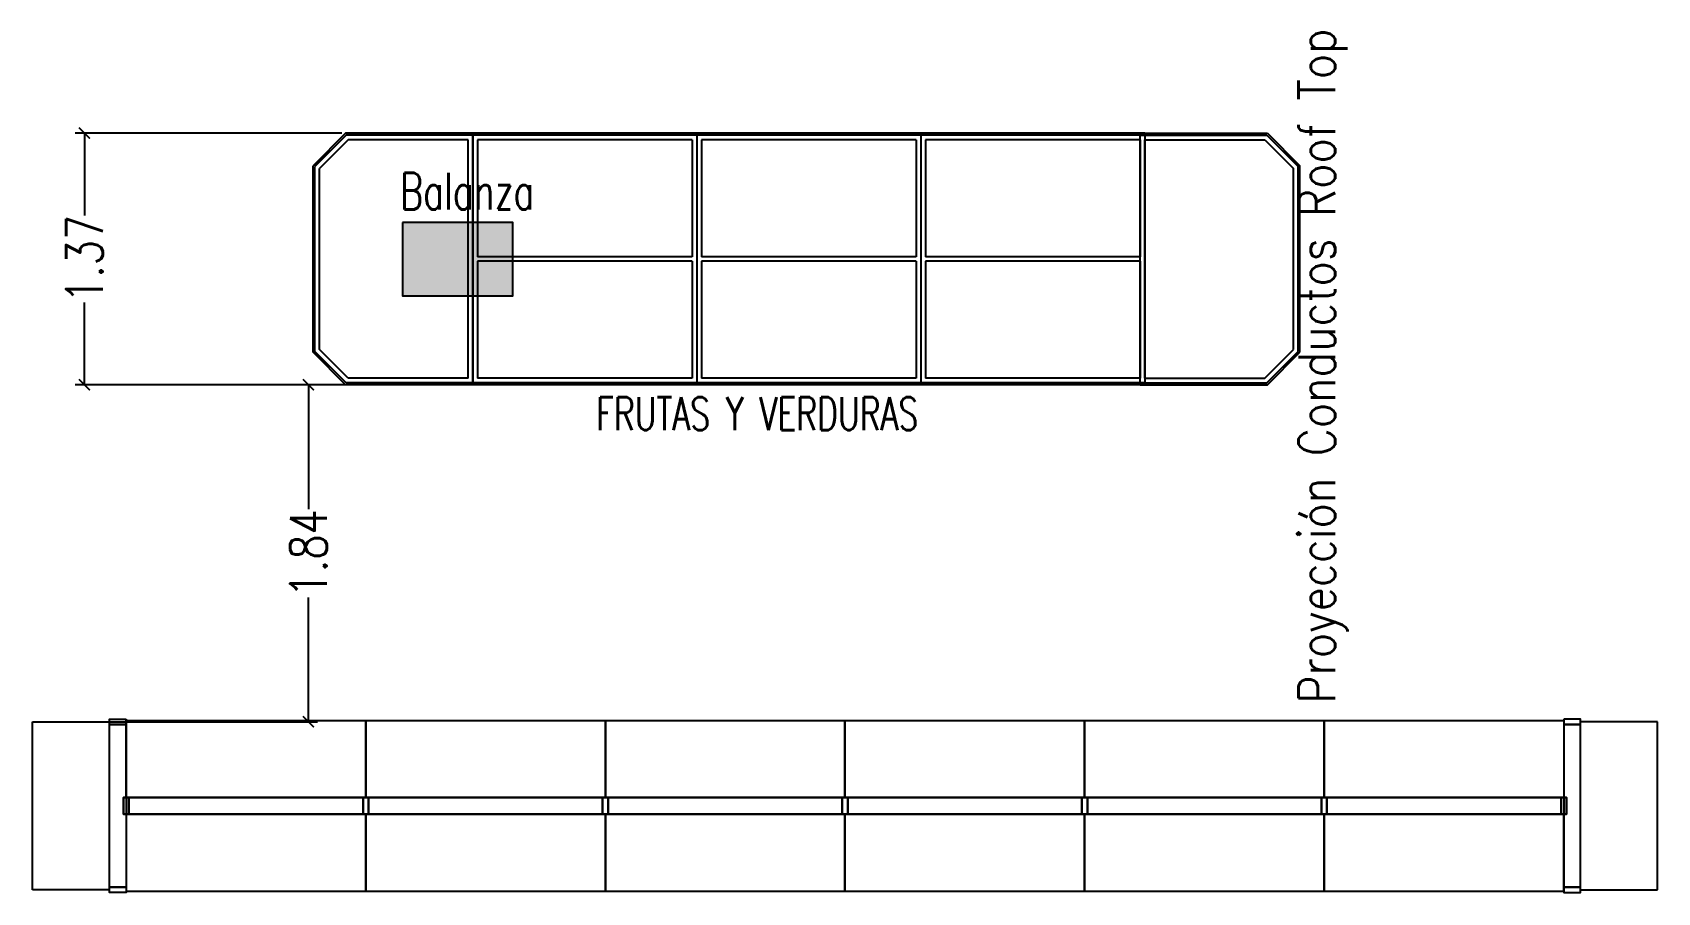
# Model space of a CAD drawing. Header units: millimetres. Extents: x -129 to 3172, y -143 to 919.
# Drawn here: x -29.53 to -20.68, y 21.5 to 26.19 of the extents above; entities that cross this region are included whole.
import ezdxf

# ---------------------------------------------------------------- set-up
doc = ezdxf.new("R2010")
doc.units = ezdxf.units.MM
doc.header["$LTSCALE"] = 0.1
for name, color, linetype in [('E-EXHIBIDORAS', 8, 'Continuous'), ('E-GONDOLAS', 8, 'Continuous'), ('E-TXT', 7, 'Continuous'), ('zA-COTAS', 1, 'Continuous')]:
    doc.layers.add(name, color=color, linetype=linetype)
doc.styles.add('ROMANS', font='ROMANS.SHX', dxfattribs={"width": 0.8, "height": 0.2})
doc.styles.get("Standard").update_dxf_attribs({"font": 'arial.ttf'})
doc.styles.add('VAUX', font='romans.shx', dxfattribs={"width": 0.85})
doc.dimstyles.new('MIG-LATERAL-CHICO', dxfattribs={"dimtxt": 0.12, "dimasz": 0.06, "dimexe": 0.05, "dimexo": 0.02, "dimgap": 0.005, "dimtad": 0, "dimrnd": 0.005, "dimzin": 0, "dimdsep": 46, "dimtxsty": 'ROMANS', "dimblk1": 'ARCHTICK', "dimblk2": 'ARCHTICK', "dimsah": 1, "dimcen": 2.5, "dimclrd": 1, "dimclre": 8, "dimclrt": 3, "dimadec": 0, "dimazin": 0, "dimtfac": 1, "dimtmove": 0, "dimatfit": 3, "dimldrblk": 'ARCHTICK', "dimfxl": 1, "dimtolj": 1, "dimtzin": 0, "dimarcsym": 0})

# ---------------------------------------------------------------- blocks, each defined once
blk = doc.blocks.new('central')
for p, q in [((-337.3155, 118.7632), (-336.0955, 118.7632)), ((-337.3155, 118.7632), (-337.3155, 118.7532)), ((-337.3155, 118.7532), (-336.0955, 118.7532)), ((-337.3155, 118.7532), (-337.3155, 117.4032)), ((-337.2905, 118.7282), (-336.1205, 118.7282)), ((-337.2905, 118.7282), (-337.2905, 118.0907)), ((-336.1205, 118.7282), (-336.1205, 118.0907)), ((-336.0955, 118.7632), (-336.0955, 118.7532)), ((-336.0955, 118.7532), (-336.0955, 117.4032)), ((-337.2905, 118.0907), (-336.1205, 118.0907)), ((-337.2905, 118.0657), (-337.2905, 117.4282)), ((-337.2905, 118.0657), (-336.1205, 118.0657)), ((-336.1205, 118.0657), (-336.1205, 117.4282)), ((-337.3155, 117.4032), (-336.0955, 117.4032)), ((-337.3155, 117.4032), (-337.3155, 117.3932)), ((-337.3155, 117.3932), (-336.0955, 117.3932)), ((-337.2905, 117.4282), (-336.1205, 117.4282)), ((-336.0955, 117.4032), (-336.0955, 117.3932))]:
    blk.add_line(p, q)
blk = doc.blocks.new('Central 1.35x1.22')
at = {"layer": 'E-GONDOLAS', "rotation": 359.9999999947971}
blk.add_blockref('central', (337.2905, -118.0657), dxfattribs=at)
blk = doc.blocks.new('cabecera')
for p, q in [((-336.7482, 118.4741), (-336.0548, 118.4741)), ((-336.7482, 118.4741), (-336.7482, 118.4641)), ((-336.7482, 117.7141), (-336.7482, 118.4641)), ((-336.7482, 118.4641), (-336.0589, 118.4641)), ((-336.7232, 118.4391), (-336.0693, 118.4391)), ((-336.7232, 117.1391), (-336.7232, 118.4391)), ((-336.7232, 118.4391), (-336.0693, 118.4391)), ((-336.0693, 118.4391), (-335.9132, 118.283)), ((-336.0589, 118.4641), (-335.8882, 118.2934)), ((-336.0548, 118.4741), (-335.8782, 118.2975)), ((-335.9132, 117.2952), (-335.9132, 118.283)), ((-335.8882, 117.2848), (-335.8882, 118.2934)), ((-335.8782, 117.2807), (-335.8782, 118.2975)), ((-336.7482, 117.1141), (-336.7482, 117.7141)), ((-336.0693, 117.1391), (-335.9132, 117.2952)), ((-336.0589, 117.1141), (-335.8882, 117.2848)), ((-336.0548, 117.1041), (-335.8782, 117.2807)), ((-336.7482, 117.1141), (-336.0589, 117.1141)), ((-336.7482, 117.1141), (-336.7482, 117.1041)), ((-336.7482, 117.1041), (-336.1743, 117.1041)), ((-336.7482, 117.1041), (-336.0548, 117.1041)), ((-336.7232, 117.1391), (-336.0693, 117.1391)), ((-336.7232, 117.1391), (-336.0693, 117.1391))]:
    blk.add_line(p, q)
blk = doc.blocks.new('Cabecera 1.35x0.80')
at = {"layer": 'E-GONDOLAS'}
blk.add_blockref('cabecera', (336.7482, -117.1041), dxfattribs=at)
blk = doc.blocks.new('TRAMO CENTRAL')
at = {"layer": 'E-GONDOLAS'}
for points in [[(1353.7437, 558.952), (1355.0487, 558.952), (1355.0487, 559.372), (1353.7437, 559.372)], [(1353.7287, 558.862), (1353.7587, 558.862), (1353.7587, 558.952), (1353.7287, 558.952)], [(1353.7287, 558.952), (1353.7587, 558.952), (1353.7587, 558.862), (1353.7287, 558.862)], [(1353.7587, 558.862), (1355.0337, 558.862), (1355.0337, 558.952), (1353.7587, 558.952)], [(1353.7587, 558.952), (1355.0337, 558.952), (1355.0337, 558.862), (1353.7587, 558.862)], [(1355.0337, 558.862), (1355.0637, 558.862), (1355.0637, 558.952), (1355.0337, 558.952)], [(1355.0337, 558.952), (1355.0637, 558.952), (1355.0637, 558.862), (1355.0337, 558.862)], [(1353.7437, 558.862), (1355.0487, 558.862), (1355.0487, 558.442), (1353.7437, 558.442)]]:
    blk.add_lwpolyline(points, close=True, dxfattribs=at)
blk = doc.blocks.new('PUNTERA')
at = {"layer": 'E-GONDOLAS'}
for p, q in [((1350.083, 558.7302), (1349.168, 558.7302)), ((1349.168, 558.7302), (1349.168, 558.3102)), ((1350.083, 558.3102), (1350.083, 558.7302)), ((1350.068, 558.3102), (1349.183, 558.3102)), ((1349.183, 558.3102), (1349.183, 558.2202)), ((1350.068, 558.2202), (1350.068, 558.3102)), ((1349.183, 558.2202), (1350.068, 558.2202))]:
    blk.add_line(p, q, dxfattribs=at)
for points in [[(1349.153, 558.2202), (1349.183, 558.2202), (1349.183, 558.3102), (1349.153, 558.3102)], [(1350.068, 558.2202), (1350.098, 558.2202), (1350.098, 558.3102), (1350.068, 558.3102)]]:
    blk.add_lwpolyline(points, close=True, dxfattribs=at)
blk = doc.blocks.new('_ARCHTICK')
at = {"color": 0, "linetype": 'ByBlock', "const_width": 0.15}
blk.add_lwpolyline([(-0.5, -0.5), (0.5, 0.5)], dxfattribs=at)
blk = doc.blocks.new('*D355')
at = {"layer": 'Defpoints', "color": 0, "transparency": 16777216}
for p in [(-26.6064, 24.2687), (-29.5316, 22.4319), (-28.0289, 22.4319)]:
    blk.add_point(p, dxfattribs=at)
at = {"layer": 'zA-COTAS', "color": 8, "lineweight": -2, "transparency": 16777216}
for p, q in [((-26.6264, 24.2687), (-28.0789, 24.2687)), ((-29.5116, 22.4319), (-27.9789, 22.4319))]:
    blk.add_line(p, q, dxfattribs=at)
at = {"layer": 'zA-COTAS', "color": 1, "lineweight": -2, "transparency": 16777216}
for p, q in [((-28.0289, 24.2687), (-28.0289, 23.5915)), ((-28.0289, 22.4319), (-28.0289, 23.1091))]:
    blk.add_line(p, q, dxfattribs=at)
at = {"layer": 'zA-COTAS', "color": 1, "lineweight": -2, "transparency": 16777216, "xscale": 0.06, "yscale": 0.06, "zscale": 0.06}
for p, rotation in [((-28.0289, 24.2687), 90), ((-28.0289, 22.4319), 270)]:
    blk.add_blockref('_ARCHTICK', p, dxfattribs=dict(at, rotation=rotation))
at = {"layer": 'zA-COTAS', "color": 3, "transparency": 16777216, "insert": (-28.0289, 23.3503), "char_height": 0.2, "attachment_point": 5, "rotation": 90, "style": 'ROMANS'}
blk.add_mtext('\\A1;1.84', dxfattribs=at)
blk = doc.blocks.new('*D363')
at = {"layer": 'Defpoints', "color": 0, "transparency": 16777216}
for p in [(-27.8264, 25.6403), (-29.2489, 24.2695), (-27.8272, 24.2695)]:
    blk.add_point(p, dxfattribs=at)
at = {"layer": 'zA-COTAS', "color": 8, "lineweight": -2, "transparency": 16777216}
for p, q in [((-27.8464, 25.6403), (-29.2989, 25.6403)), ((-27.8472, 24.2695), (-29.2989, 24.2695))]:
    blk.add_line(p, q, dxfattribs=at)
at = {"layer": 'zA-COTAS', "color": 1, "lineweight": -2, "transparency": 16777216}
for p, q in [((-29.2489, 25.6403), (-29.2489, 25.1923)), ((-29.2489, 24.2695), (-29.2489, 24.7175))]:
    blk.add_line(p, q, dxfattribs=at)
at = {"layer": 'zA-COTAS', "color": 1, "lineweight": -2, "transparency": 16777216, "xscale": 0.06, "yscale": 0.06, "zscale": 0.06}
for p, rotation in [((-29.2489, 25.6403), 90), ((-29.2489, 24.2695), 270)]:
    blk.add_blockref('_ARCHTICK', p, dxfattribs=dict(at, rotation=rotation))
at = {"layer": 'zA-COTAS', "color": 3, "transparency": 16777216, "insert": (-29.2489, 24.9549), "char_height": 0.2, "attachment_point": 5, "rotation": 90, "style": 'ROMANS'}
blk.add_mtext('\\A1;1.37', dxfattribs=at)

msp = doc.modelspace()

# ---------------------------------------------------------------- linework, layer by layer
at = {"layer": 'E-EXHIBIDORAS'}
msp.add_lwpolyline([(-27.516, 25.1539), (-27.516, 24.7539), (-26.916, 24.7539), (-26.916, 25.1539)], close=True, dxfattribs=at)
msp.add_solid([(-26.916, 25.1539), (-27.516, 25.1539), (-26.916, 24.7539), (-27.516, 24.7539)], dxfattribs=at)

# ---------------------------------------------------------------- block references
at = {"layer": 'E-GONDOLAS', "xscale": -1}
for name, p in [('Cabecera 1.35x0.80', (-27.1338, 24.2695)), ('Central 1.35x1.22', (-25.9388, 24.942)), ('Central 1.35x1.22', (-24.7188, 24.942)), ('Central 1.35x1.22', (-23.4988, 24.942)), ('TRAMO CENTRAL', (1326.0271, -536.9326)), ('TRAMO CENTRAL', (1327.3321, -536.9326)), ('TRAMO CENTRAL', (1328.6371, -536.9326)), ('TRAMO CENTRAL', (1329.9421, -536.9326)), ('TRAMO CENTRAL', (1331.2471, -536.9326)), ('TRAMO CENTRAL', (1332.5521, -536.9326))]:
    msp.add_blockref(name, p, dxfattribs=at)
at = {"layer": 'E-GONDOLAS'}
msp.add_blockref('Cabecera 1.35x0.80', (-23.4988, 24.2695), dxfattribs=at)
at = {"layer": 'E-GONDOLAS', "xscale": -1, "rotation": 90}
msp.add_blockref('PUNTERA', (529.1986, 1371.5999), dxfattribs=at)
at = {"layer": 'E-GONDOLAS', "rotation": 270}
msp.add_blockref('PUNTERA', (-579.4118, 1371.5999), dxfattribs=at)

# ---------------------------------------------------------------- texts
at = {"insert": (-22.6362, 22.5317), "char_height": 0.2, "attachment_point": 1, "rotation": 90, "line_spacing_factor": 0.999789, "style": 'VAUX'}
msp.add_mtext_dynamic_manual_height_columns('Proyección Conductos Roof Top', width=29.185884, gutter_width=12.5, heights=[0], dxfattribs=at)
at = {"layer": 'E-TXT', "attachment_point": 1}
for s, insert, char_height in [('{\\Fromans|c0;\\W0.7;Balanza}', (-27.5303, 25.4236), 0.2), ('{\\Fromans|c0;\\W0.7;FRUTAS Y VERDURAS}', (-26.4625, 24.2017), 0.18)]:
    msp.add_mtext_dynamic_manual_height_columns(s, width=3.762382, gutter_width=1.3826, heights=[0], dxfattribs=dict(at, insert=insert, char_height=char_height))

# ---------------------------------------------------------------- dimensions: what is measured, and where the dimension line sits
at = {"layer": 'zA-COTAS'}
for base, p1, p2, picture, middle in [((-29.2489, 24.2695, 0.0093), (-27.8264, 25.6403, 0.0093), (-27.8272, 24.2695, 0.0093), '*D363', (-29.2489, 24.9549, 0.0093)), ((-28.0289, 22.4319, 0.0093), (-26.6064, 24.2687, 0.0093), (-29.5316, 22.4319, 0.0093), '*D355', (-28.0289, 23.3503, 0.0093))]:
    dim = msp.add_linear_dim(base=base, p1=p1, p2=p2, angle=90, dimstyle='MIG-LATERAL-CHICO', override={"dimfxl": 0.18}, dxfattribs=at)
    dim.commit()
    dim.dimension.update_dxf_attribs({"geometry": picture, "text_midpoint": middle})

doc.saveas('drawing.dxf')
